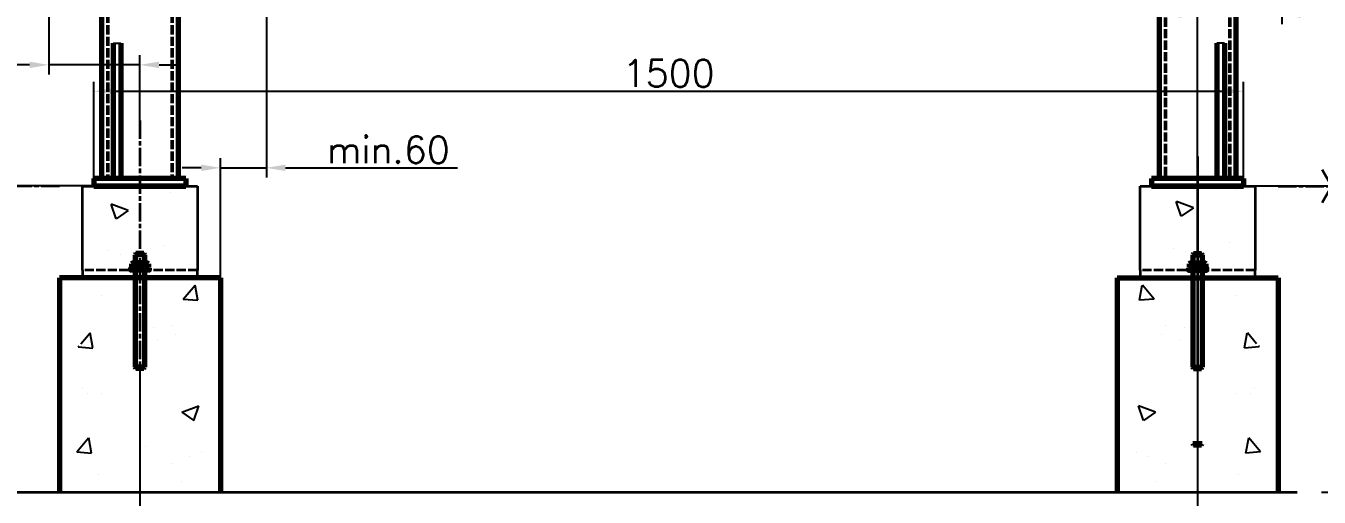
# Model space of a CAD drawing. Header units: millimetres. Extents: x 342 to 10709, y -204 to 5496.
# Drawn here: x 1197 to 2885, y 2414 to 3030 of the extents above; entities that cross this region are included whole.
import ezdxf

# ---------------------------------------------------------------- set-up
doc = ezdxf.new("R2010")
doc.units = ezdxf.units.MM
doc.linetypes.add('ACAD_ISO02W100', pattern=[15, 12, -3])
doc.linetypes.add('ACAD_ISO08W100', pattern=[36, 24, -3, 6, -3])
doc.layers.add('AHL-CON-70', color=7, linetype='Continuous')
for name, color, linetype, lineweight in [('M_EQUIP_D1', 3, 'Continuous', 35), ('M_EQUIP_E3', 3, 'Continuous', 35), ('M_EQUIP_E5', 2, 'ACAD_ISO02W100', 50), ('M_EQUIP_E7', 7, 'Continuous', 70), ('M_EQUIP_H_', 4, 'Continuous', 25)]:
    doc.layers.add(name, color=color, linetype=linetype, lineweight=lineweight)
doc.styles.add('Simplex', font='SIMPLEX.SHX')
doc.dimstyles.new('nordic-1-35-0', dxfattribs={"dimscale": 10, "dimtxt": 3.5, "dimasz": 2.5, "dimexe": 1.25, "dimexo": 0, "dimgap": 0.6, "dimtad": 1, "dimdec": 0, "dimdsep": 46, "dimtxsty": 'Simplex', "dimcen": 2.5, "dimclrd": 3, "dimclre": 3, "dimclrt": 3, "dimadec": 1, "dimazin": 2, "dimtfac": 1, "dimtdec": 0, "dimtmove": 0, "dimatfit": 0, "dimfxl": 1, "dimtolj": 1, "dimtzin": 0, "dimarcsym": 0})

# ---------------------------------------------------------------- blocks, each defined once
blk = doc.blocks.new('*D19')
at = {"layer": 'Defpoints', "color": 0, "linetype": 'Continuous', "transparency": 16777216}
for p in [(1346.2, 2582.6), (2726.2, 2582.6), (2726.2, 2283)]:
    blk.add_point(p, dxfattribs=at)
at = {"layer": 'M_EQUIP_D1', "color": 3, "linetype": 'Continuous', "lineweight": -2, "transparency": 16777216}
for p, q in [((1346.2, 2582.6), (1346.2, 2270.5)), ((2726.2, 2582.6), (2726.2, 2270.5)), ((1371.2, 2283), (2701.2, 2283))]:
    blk.add_line(p, q, dxfattribs=at)
at = {"layer": 'M_EQUIP_D1', "color": 3, "linetype": 'Continuous', "transparency": 16777216}
for points in [[(1371.2, 2287.2), (1371.2, 2278.8), (1346.2, 2283)], [(2701.2, 2287.2), (2701.2, 2278.8), (2726.2, 2283)]]:
    blk.add_solid(points, dxfattribs=at)
at = {"layer": 'M_EQUIP_D1', "color": 3, "linetype": 'Continuous', "transparency": 16777216, "insert": (2036.2, 2306.5), "char_height": 35, "attachment_point": 5, "style": 'Simplex'}
blk.add_mtext('\\A1;1380', dxfattribs=at)
blk = doc.blocks.new('*D11')
at = {"layer": 'Defpoints', "color": 0, "linetype": 'Continuous', "transparency": 16777216}
for p in [(543, 3530.9), (830.8, 3530.9), (1286.2, 2820.9)]:
    blk.add_point(p, dxfattribs=at)
at = {"layer": 'M_EQUIP_D1', "color": 3, "linetype": 'Continuous', "lineweight": -2, "transparency": 16777216}
for p, q in [((830.8, 3530.9), (530.5, 3530.9)), ((543, 2845.9), (543, 3505.9)), ((1286.2, 2820.9), (530.5, 2820.9))]:
    blk.add_line(p, q, dxfattribs=at)
at = {"layer": 'M_EQUIP_D1', "color": 3, "linetype": 'Continuous', "transparency": 16777216}
for points in [[(538.8, 3505.9), (547.2, 3505.9), (543, 3530.9)], [(538.8, 2845.9), (547.2, 2845.9), (543, 2820.9)]]:
    blk.add_solid(points, dxfattribs=at)
at = {"layer": 'M_EQUIP_D1', "color": 3, "linetype": 'Continuous', "transparency": 16777216, "insert": (519.5, 3175.9), "char_height": 35, "attachment_point": 5, "rotation": 90, "style": 'Simplex'}
blk.add_mtext('\\A1;710', dxfattribs=at)
blk = doc.blocks.new('*D12')
at = {"layer": 'Defpoints', "color": 0, "linetype": 'Continuous', "transparency": 16777216}
for p in [(2786.2, 2944.6), (1286.2, 2820.9), (2786.2, 2820.9)]:
    blk.add_point(p, dxfattribs=at)
at = {"layer": 'M_EQUIP_D1', "color": 3, "linetype": 'Continuous', "lineweight": -2, "transparency": 16777216}
for p, q in [((1286.2, 2820.9), (1286.2, 2957.1)), ((2786.2, 2820.9), (2786.2, 2957.1)), ((1311.2, 2944.6), (2761.2, 2944.6))]:
    blk.add_line(p, q, dxfattribs=at)
at = {"layer": 'M_EQUIP_D1', "color": 3, "linetype": 'Continuous', "transparency": 16777216}
for points in [[(1311.2, 2948.8), (1311.2, 2940.5), (1286.2, 2944.6)], [(2761.2, 2948.8), (2761.2, 2940.5), (2786.2, 2944.6)]]:
    blk.add_solid(points, dxfattribs=at)
at = {"layer": 'M_EQUIP_D1', "color": 3, "linetype": 'Continuous', "transparency": 16777216, "insert": (2036.2, 2968.1), "char_height": 35, "attachment_point": 5, "style": 'Simplex'}
blk.add_mtext('\\A1;1500', dxfattribs=at)
blk = doc.blocks.new('*D17')
at = {"layer": 'Defpoints', "color": 0, "linetype": 'Continuous', "transparency": 16777216}
for p in [(2836.2, 3188.4), (2836.2, 3044.6), (2726.2, 2859.6)]:
    blk.add_point(p, dxfattribs=at)
at = {"layer": 'M_EQUIP_D1', "color": 3, "linetype": 'Continuous', "lineweight": -2, "transparency": 16777216}
for p, q in [((2836.2, 3188.4), (2836.2, 3032.1)), ((2726.2, 2859.6), (2726.2, 3057.1)), ((2701.2, 3044.6), (2676.2, 3044.6)), ((2726.2, 3044.6), (2836.2, 3044.6)), ((2861.2, 3044.6), (3235.5, 3044.6))]:
    blk.add_line(p, q, dxfattribs=at)
at = {"layer": 'M_EQUIP_D1', "color": 3, "linetype": 'Continuous', "transparency": 16777216}
for points in [[(2701.2, 3048.8), (2701.2, 3040.5), (2726.2, 3044.6)], [(2861.2, 3048.8), (2861.2, 3040.5), (2836.2, 3044.6)]]:
    blk.add_solid(points, dxfattribs=at)
at = {"layer": 'M_EQUIP_D1', "color": 3, "linetype": 'Continuous', "transparency": 16777216, "insert": (3070.4, 3077.3), "char_height": 35, "attachment_point": 5, "style": 'Simplex'}
blk.add_mtext('\\A1;110 (Reject)', dxfattribs=at)
blk = doc.blocks.new('*D9')
at = {"layer": 'Defpoints', "color": 0, "linetype": 'Continuous', "transparency": 16777216}
for p in [(1511.2, 3304.2), (1451.2, 2844.6), (1451.2, 2700.9)]:
    blk.add_point(p, dxfattribs=at)
at = {"layer": 'M_EQUIP_D1', "color": 3, "linetype": 'Continuous', "lineweight": -2, "transparency": 16777216}
for p, q in [((1511.2, 3304.2), (1511.2, 2832.1)), ((1451.2, 2700.9), (1451.2, 2857.1)), ((1426.2, 2844.6), (1401.2, 2844.6)), ((1451.2, 2844.6), (1511.2, 2844.6)), ((1536.2, 2844.6), (1760.5, 2844.6))]:
    blk.add_line(p, q, dxfattribs=at)
at = {"layer": 'M_EQUIP_D1', "color": 3, "linetype": 'Continuous', "transparency": 16777216}
for points in [[(1426.2, 2848.8), (1426.2, 2840.5), (1451.2, 2844.6)], [(1536.2, 2848.8), (1536.2, 2840.5), (1511.2, 2844.6)]]:
    blk.add_solid(points, dxfattribs=at)
at = {"layer": 'M_EQUIP_D1', "color": 3, "linetype": 'Continuous', "transparency": 16777216, "insert": (1670.4, 2868.1), "char_height": 35, "attachment_point": 5, "style": 'Simplex'}
blk.add_mtext('\\A1;min.60', dxfattribs=at)
blk = doc.blocks.new('*D10')
at = {"layer": 'Defpoints', "color": 0, "linetype": 'Continuous', "transparency": 16777216}
for p in [(2801.2, 2820.9), (2887.8, 2420.9), (3324.2, 2420.9)]:
    blk.add_point(p, dxfattribs=at)
at = {"layer": 'M_EQUIP_D1', "color": 3, "linetype": 'Continuous', "lineweight": -2, "transparency": 16777216}
for p, q in [((2801.2, 2820.9), (3336.7, 2820.9)), ((3324.2, 2795.9), (3324.2, 2445.9)), ((2887.8, 2420.9), (3336.7, 2420.9))]:
    blk.add_line(p, q, dxfattribs=at)
at = {"layer": 'M_EQUIP_D1', "color": 3, "linetype": 'Continuous', "transparency": 16777216}
for points in [[(3320, 2795.9), (3328.3, 2795.9), (3324.2, 2820.9)], [(3320, 2445.9), (3328.3, 2445.9), (3324.2, 2420.9)]]:
    blk.add_solid(points, dxfattribs=at)
at = {"layer": 'M_EQUIP_D1', "color": 3, "linetype": 'Continuous', "transparency": 16777216, "insert": (3300.7, 2644.6), "char_height": 35, "attachment_point": 5, "rotation": 90, "style": 'Simplex'}
blk.add_mtext('\\A1;min. 400', dxfattribs=at)
blk = doc.blocks.new('TOIMITUSR')
at = {"layer": 'M_EQUIP_E3', "linetype": 'ACAD_ISO08W100', "lineweight": 35}
for p, q in [((87.5, -21.7), (112.5, 21.7)), ((87.5, 21.7), (112.5, -21.7)), ((30, 0), (130, 0))]:
    blk.add_line(p, q, dxfattribs=at)
blk = doc.blocks.new('*D28')
at = {"layer": 'Defpoints', "color": 0, "linetype": 'Continuous', "transparency": 16777216}
for p in [(1227.2, 3365.9), (1346.2, 2979.1), (1346.2, 2906.6)]:
    blk.add_point(p, dxfattribs=at)
at = {"layer": 'M_EQUIP_D1', "color": 3, "linetype": 'Continuous', "lineweight": -2, "transparency": 16777216}
for p, q in [((1227.2, 3365.9), (1227.2, 2966.6)), ((1346.2, 2906.6), (1346.2, 2991.6)), ((1202.2, 2979.1), (1019.5, 2979.1)), ((1346.2, 2979.1), (1227.2, 2979.1)), ((1371.2, 2979.1), (1396.2, 2979.1))]:
    blk.add_line(p, q, dxfattribs=at)
at = {"layer": 'M_EQUIP_D1', "color": 3, "linetype": 'Continuous', "transparency": 16777216}
for points in [[(1202.2, 2983.3), (1202.2, 2974.9), (1227.2, 2979.1)], [(1371.2, 2983.3), (1371.2, 2974.9), (1346.2, 2979.1)]]:
    blk.add_solid(points, dxfattribs=at)
at = {"layer": 'M_EQUIP_D1', "color": 3, "linetype": 'Continuous', "lineweight": 35, "transparency": 16777216, "insert": (1088.9, 3002.6), "char_height": 35, "attachment_point": 5, "style": 'Simplex'}
blk.add_mtext('\\A1;~120', dxfattribs=at)
blk = doc.blocks.new('*D32')
at = {"layer": 'Defpoints', "color": 0, "linetype": 'Continuous', "transparency": 16777216}
for p in [(388, 5082.6), (1343.7, 5082.6), (1271.2, 2820.9)]:
    blk.add_point(p, dxfattribs=at)
at = {"layer": 'M_EQUIP_D1', "color": 3, "linetype": 'Continuous', "lineweight": -2, "transparency": 16777216}
for p, q in [((1343.7, 5082.6), (375.5, 5082.6)), ((388, 2845.9), (388, 5057.6)), ((1271.2, 2820.9), (375.5, 2820.9))]:
    blk.add_line(p, q, dxfattribs=at)
at = {"layer": 'M_EQUIP_D1', "color": 3, "linetype": 'Continuous', "transparency": 16777216}
for points in [[(383.8, 5057.6), (392.2, 5057.6), (388, 5082.6)], [(383.8, 2845.9), (392.2, 2845.9), (388, 2820.9)]]:
    blk.add_solid(points, dxfattribs=at)
at = {"layer": 'M_EQUIP_D1', "color": 3, "linetype": 'Continuous', "lineweight": 35, "transparency": 16777216, "insert": (364.5, 3951.7), "char_height": 35, "attachment_point": 5, "rotation": 90, "style": 'Simplex'}
blk.add_mtext('\\A1;2260', dxfattribs=at)
blk = doc.blocks.new('*D36')
at = {"layer": 'Defpoints', "color": 0, "linetype": 'Continuous', "transparency": 16777216}
for p in [(2836.2, 4048.3), (2836.2, 3813), (2726.2, 2830.9)]:
    blk.add_point(p, dxfattribs=at)
at = {"layer": 'M_EQUIP_D1', "color": 3, "linetype": 'Continuous', "lineweight": -2, "transparency": 16777216}
for p, q in [((2836.2, 4048.3), (2836.2, 3800.5)), ((2726.2, 2830.9), (2726.2, 3825.5)), ((2701.2, 3813), (2676.2, 3813)), ((2726.2, 3813), (2836.2, 3813)), ((2861.2, 3813), (3369.9, 3813))]:
    blk.add_line(p, q, dxfattribs=at)
at = {"layer": 'M_EQUIP_D1', "color": 3, "linetype": 'Continuous', "transparency": 16777216}
for points in [[(2701.2, 3817.2), (2701.2, 3808.8), (2726.2, 3813)], [(2861.2, 3817.2), (2861.2, 3808.8), (2836.2, 3813)]]:
    blk.add_solid(points, dxfattribs=at)
at = {"layer": 'M_EQUIP_D1', "color": 3, "linetype": 'Continuous', "transparency": 16777216, "insert": (3143, 3845.7), "char_height": 35, "attachment_point": 5, "style": 'Simplex'}
blk.add_mtext('\\A1;110(Feed,Accept)', dxfattribs=at)

msp = doc.modelspace()

# ---------------------------------------------------------------- linework, layer by layer
at = {"layer": 'AHL-CON-70', "linetype": 'Continuous'}
for p, q in [((1311.21, 3007.65), (1321.21, 3007.65)), ((2761.21, 3007.65), (2751.21, 3007.65))]:
    msp.add_line(p, q, dxfattribs=at)
at = {"layer": 'M_EQUIP_E3', "linetype": 'ACAD_ISO08W100', "lineweight": 35}
for p, q in [((1346.21, 2906.64), (1346.21, 2582.58)), ((2726.21, 2735.08), (2726.21, 2582.58))]:
    msp.add_line(p, q, dxfattribs=at)
at = {"layer": 'M_EQUIP_E3', "lineweight": 35}
msp.add_line((2726.21, 2859.58), (2726.21, 2582.58), dxfattribs=at)
at = {"layer": 'M_EQUIP_E3', "linetype": 'Continuous', "lineweight": 35}
for p, q in [((1341.09, 2732.58), (1341.09, 2720.58)), ((1351.34, 2732.58), (1351.34, 2720.58)), ((2721.09, 2732.58), (2721.09, 2720.58)), ((2731.34, 2732.58), (2731.34, 2720.58)), ((1341.09, 2710.88), (1341.09, 2582.58)), ((1351.34, 2710.88), (1351.34, 2582.58)), ((2721.09, 2710.88), (2721.09, 2582.58)), ((2731.34, 2710.88), (2731.34, 2582.58))]:
    msp.add_line(p, q, dxfattribs=at)
at = {"layer": 'M_EQUIP_E5', "color": 2, "linetype": 'ACAD_ISO02W100', "lineweight": 50}
for p, q in [((1304.21, 4680.88), (1304.21, 2830.88)), ((1388.21, 4680.88), (1388.21, 2830.88)), ((2684.21, 4150.88), (2684.21, 2830.88)), ((2768.21, 4150.88), (2768.21, 2830.88))]:
    msp.add_line(p, q, dxfattribs=at)
at = {"layer": 'M_EQUIP_E5', "lineweight": 35}
for p, q in [((1421.18, 2710.88), (1271.18, 2710.88)), ((2801.21, 2710.88), (2651.21, 2710.88))]:
    msp.add_line(p, q, dxfattribs=at)
at = {"layer": 'M_EQUIP_E7', "color": 7, "linetype": 'Continuous', "lineweight": 70}
for p, q in [((1296.21, 4680.88), (1296.21, 2830.88)), ((1396.21, 4680.88), (1396.21, 2830.88)), ((2676.21, 4150.88), (2676.21, 2830.88)), ((2776.21, 4150.88), (2776.21, 2830.88)), ((1311.21, 3007.65), (1311.21, 2830.88)), ((1321.21, 3007.65), (1321.21, 2830.88)), ((2751.21, 3007.65), (2751.21, 2830.88)), ((2761.21, 3007.65), (2761.21, 2830.88)), ((1286.18, 2820.88), (1406.18, 2820.88)), ((1286.21, 2830.88), (1286.21, 2820.88)), ((1406.21, 2830.88), (1286.21, 2830.88)), ((1406.21, 2820.88), (1286.21, 2820.88)), ((1286.21, 2820.88), (1406.21, 2820.88)), ((1406.21, 2830.88), (1406.21, 2820.88)), ((2666.21, 2830.88), (2666.21, 2820.88)), ((2786.21, 2830.88), (2666.21, 2830.88)), ((2786.21, 2820.88), (2666.21, 2820.88)), ((2666.21, 2820.88), (2786.21, 2820.88)), ((2786.21, 2830.88), (2786.21, 2820.88)), ((2786.21, 2830.88), (2786.21, 2820.88)), ((1241.21, 2700.88), (1241.21, 2420.88)), ((1451.21, 2700.88), (1241.21, 2700.88)), ((1451.21, 2700.88), (1451.21, 2420.88)), ((2621.21, 2700.88), (2831.21, 2700.88)), ((2621.21, 2700.88), (2621.21, 2420.88)), ((2831.21, 2700.88), (2831.21, 2420.88))]:
    msp.add_line(p, q, dxfattribs=at)
at = {"layer": 'M_EQUIP_E7', "lineweight": 35}
for p, q in [((1271.18, 2710.88), (1271.18, 2820.88)), ((1271.18, 2820.88), (1421.18, 2820.88)), ((1421.18, 2820.88), (1421.18, 2710.88)), ((2651.21, 2820.88), (2801.21, 2820.88)), ((2651.21, 2710.88), (2651.21, 2820.88)), ((2801.21, 2820.88), (2801.21, 2710.88)), ((1271.18, 2710.88), (1271.18, 2700.88)), ((1421.18, 2700.88), (1421.18, 2710.88)), ((2651.21, 2710.88), (2651.21, 2700.88)), ((2801.21, 2700.88), (2801.21, 2710.88)), ((1184.59, 2420.88), (2856.21, 2420.88))]:
    msp.add_line(p, q, dxfattribs=at)
at = {"layer": 'M_EQUIP_E7', "linetype": 'Continuous', "lineweight": 70}
for p, q in [((1335.19, 2719.38), (1335.19, 2714.58)), ((1354.48, 2720.58), (1337.95, 2720.58)), ((1341.09, 2732.58), (1340.21, 2730.83)), ((1340.21, 2730.83), (1340.21, 2720.58)), ((1352.21, 2730.83), (1340.21, 2730.83)), ((1340.7, 2719.38), (1340.7, 2714.58)), ((1351.34, 2732.58), (1341.09, 2732.58)), ((1351.34, 2732.58), (1352.21, 2730.83)), ((1351.72, 2719.38), (1351.72, 2714.58)), ((1352.21, 2730.83), (1352.21, 2720.58)), ((1357.23, 2719.38), (1357.23, 2714.58)), ((2715.19, 2719.38), (2715.19, 2714.58)), ((2717.95, 2720.58), (2734.48, 2720.58)), ((2721.09, 2732.58), (2720.21, 2730.83)), ((2720.21, 2730.83), (2720.21, 2720.58)), ((2720.21, 2730.83), (2732.21, 2730.83)), ((2720.7, 2719.38), (2720.7, 2714.58)), ((2721.09, 2732.58), (2731.34, 2732.58)), ((2731.34, 2732.58), (2732.21, 2730.83)), ((2731.72, 2719.38), (2731.72, 2714.58)), ((2732.21, 2730.83), (2732.21, 2720.58)), ((2737.23, 2719.38), (2737.23, 2714.58)), ((1354.48, 2713.38), (1337.95, 2713.38)), ((1340.21, 2710.88), (1340.21, 2584.33)), ((1352.21, 2710.88), (1352.21, 2584.33)), ((2717.95, 2713.38), (2734.48, 2713.38)), ((2720.21, 2710.88), (2720.21, 2584.33)), ((2732.21, 2710.88), (2732.21, 2584.33)), ((1341.09, 2582.58), (1340.21, 2584.33)), ((1352.21, 2584.33), (1340.21, 2584.33)), ((1351.34, 2582.58), (1341.09, 2582.58)), ((1351.34, 2582.58), (1341.09, 2582.58)), ((1351.34, 2582.58), (1352.21, 2584.33)), ((2720.21, 2584.33), (2732.21, 2584.33)), ((2721.09, 2582.58), (2720.21, 2584.33)), ((2721.09, 2582.58), (2731.34, 2582.58)), ((2721.09, 2582.58), (2731.34, 2582.58)), ((2731.34, 2582.58), (2732.21, 2584.33)), ((2720.21, 2484.33), (2732.21, 2484.33)), ((2721.09, 2482.58), (2720.21, 2484.33)), ((2721.09, 2482.58), (2731.34, 2482.58)), ((2731.34, 2482.58), (2732.21, 2484.33))]:
    msp.add_line(p, q, dxfattribs=at)
for points in [[(1358.21, 2713.38), (1358.21, 2710.88), (1334.21, 2710.88), (1334.21, 2713.38)], [(2714.21, 2713.38), (2714.21, 2710.88), (2738.21, 2710.88), (2738.21, 2713.38)]]:
    msp.add_lwpolyline(points, close=True, dxfattribs=at)
for centre, radius, start, end in [((1337.95, 2716.81), 3.76, 42.92684, 137.07316), ((1346.21, 2707.33), 13.25, 65.42729, 114.57271), ((1354.48, 2716.81), 3.76, 42.92684, 137.07316), ((2717.95, 2716.81), 3.76, 42.92684, 137.07316), ((2726.21, 2707.33), 13.25, 65.42729, 114.57271), ((2734.48, 2716.81), 3.76, 42.92684, 137.07316), ((1337.95, 2717.14), 3.76, 222.92684, 317.07316), ((1346.21, 2726.63), 13.25, 245.42729, 294.57271), ((1354.48, 2717.14), 3.76, 222.92684, 317.07316), ((2717.95, 2717.14), 3.76, 222.92684, 317.07316), ((2726.21, 2726.63), 13.25, 245.42729, 294.57271), ((2734.48, 2717.14), 3.76, 222.92684, 317.07316)]:
    msp.add_arc(centre, radius, start, end, dxfattribs=at)
at = {"layer": 'M_EQUIP_H_', "linetype": 'Continuous', "lineweight": 25}
for p, q in [((1385.78, 2812.49), (1385.78, 2812.49)), ((2775.45, 2815.96), (2775.45, 2815.96)), ((1315.28, 2778.12), (1308.85, 2797.31)), ((1331.12, 2788.8), (1308.89, 2797.34)), ((1331.09, 2788.78), (1315.29, 2778.13)), ((2704.96, 2781.59), (2698.52, 2800.78)), ((2720.79, 2792.27), (2698.56, 2800.81)), ((2720.76, 2792.25), (2704.96, 2781.6)), ((1305.55, 2736.27), (1305.55, 2736.27)), ((1378.69, 2743.77), (1378.69, 2743.77)), ((2695.22, 2739.75), (2695.22, 2739.75)), ((2710.09, 2735.09), (2710.09, 2735.09)), ((2768.36, 2747.24), (2768.36, 2747.24)), ((1320.42, 2731.62), (1320.42, 2731.62)), ((1343.49, 2721.55), (1343.49, 2721.55)), ((2733.16, 2725.02), (2733.16, 2725.02)), ((1350.62, 2702.27), (1350.62, 2702.27)), ((1402.83, 2673.28), (1418.14, 2691.52)), ((1421.92, 2671.67), (1418.25, 2691.57)), ((2650.5, 2671.67), (2654.17, 2691.57)), ((2669.59, 2673.28), (2654.28, 2691.52)), ((2740.3, 2698.8), (2740.3, 2698.8)), ((1296.38, 2678.42), (1296.38, 2678.42)), ((1402.88, 2673.27), (1421.86, 2671.61)), ((2669.54, 2673.27), (2650.56, 2671.61)), ((2776.04, 2678.42), (2776.04, 2678.42)), ((1363.33, 2635.77), (1363.33, 2635.77)), ((1387.96, 2638.34), (1387.96, 2638.34)), ((2684.46, 2638.34), (2684.46, 2638.34)), ((2709.09, 2635.77), (2709.09, 2635.77)), ((2709.09, 2635.77), (2709.09, 2635.77)), ((1269.18, 2614.92), (1281.15, 2629.19)), ((1284.93, 2609.35), (1281.26, 2629.25)), ((1369.8, 2619.01), (1369.8, 2619.01)), ((1393.24, 2627), (1393.24, 2627)), ((2679.18, 2627), (2679.18, 2627)), ((2702.62, 2619.01), (2702.62, 2619.01)), ((2787.49, 2609.35), (2791.16, 2629.25)), ((2803.25, 2614.92), (2791.27, 2629.19)), ((1265.84, 2610.95), (1266.78, 2612.07)), ((1265.89, 2610.94), (1284.87, 2609.28)), ((2806.53, 2610.94), (2787.56, 2609.28)), ((2806.58, 2610.95), (2805.64, 2612.07)), ((1271.52, 2556.94), (1271.52, 2556.94)), ((1277.23, 2550.04), (1277.23, 2550.04)), ((1296.61, 2549.28), (1296.61, 2549.28)), ((1346.21, 2549.05), (1346.21, 2549.05)), ((2726.21, 2549.05), (2726.21, 2549.05)), ((2775.82, 2549.28), (2775.82, 2549.28)), ((2795.19, 2550.04), (2795.19, 2550.04)), ((2800.91, 2556.94), (2800.91, 2556.94)), ((1400.88, 2525.36), (1423.11, 2533.89)), ((1416.71, 2514.68), (1423.15, 2533.86)), ((2655.71, 2514.68), (2649.27, 2533.86)), ((2671.55, 2525.36), (2649.31, 2533.89)), ((1400.91, 2525.34), (1416.7, 2514.68)), ((2671.51, 2525.34), (2655.72, 2514.68)), ((1263.99, 2473.69), (1279.3, 2491.93)), ((1268.79, 2484.43), (1268.79, 2484.43)), ((1283.08, 2472.08), (1279.41, 2491.99)), ((2789.34, 2472.08), (2793.01, 2491.99)), ((2808.43, 2473.69), (2793.12, 2491.93)), ((2803.63, 2484.43), (2803.63, 2484.43)), ((1264.04, 2473.68), (1283.02, 2472.02)), ((1353.31, 2480.33), (1353.31, 2480.33)), ((1411.57, 2468.17), (1411.57, 2468.17)), ((1426.45, 2472.83), (1426.45, 2472.83)), ((2645.97, 2472.83), (2645.97, 2472.83)), ((2660.85, 2468.17), (2660.85, 2468.17)), ((2719.12, 2480.33), (2719.12, 2480.33)), ((2808.38, 2473.68), (2789.41, 2472.02)), ((1388.51, 2458.11), (1388.51, 2458.11)), ((2683.91, 2458.11), (2683.91, 2458.11)), ((1292.75, 2443.59), (1292.75, 2443.59)), ((1399.87, 2435.35), (1399.87, 2435.35)), ((2672.55, 2435.35), (2672.55, 2435.35)), ((2779.68, 2443.59), (2779.68, 2443.59))]:
    msp.add_line(p, q, dxfattribs=at)

# ---------------------------------------------------------------- block references
at = {"layer": 'M_EQUIP_E3', "lineweight": 35, "xscale": -1}
msp.add_blockref('TOIMITUSR', (1271.21, 2820.88), dxfattribs=at)
at = {"layer": 'M_EQUIP_E3', "lineweight": 35}
msp.add_blockref('TOIMITUSR', (2801.21, 2820.88), dxfattribs=at)

# ---------------------------------------------------------------- dimensions: what is measured, and where the dimension line sits
at = {"layer": 'M_EQUIP_D1', "linetype": 'Continuous', "lineweight": 35}
dim = msp.add_linear_dim(base=(388, 5082.56), p1=(1271.18, 2820.88), p2=(1343.71, 5082.56), angle=90, dimstyle='nordic-1-35-0', override={"dimrnd": 5}, dxfattribs=at)
dim.commit()
dim.dimension.update_dxf_attribs({"geometry": '*D32', "text_midpoint": (388, 3951.72), "dimtype": 160})
at = {"layer": 'M_EQUIP_D1', "linetype": 'Continuous'}
dim = msp.add_linear_dim(base=(2836.21, 3813), p1=(2726.21, 2830.88), p2=(2836.21, 4048.34), angle=180, text='<>(Feed,Accept)', dimstyle='nordic-1-35-0', override={"dimpost": ''}, dxfattribs=at)
dim.commit()
dim.dimension.update_dxf_attribs({"geometry": '*D36', "text_midpoint": (3143.04, 3813), "dimtype": 160})
at = {"layer": 'M_EQUIP_D1', "color": 3, "linetype": 'Continuous'}
dim = msp.add_linear_dim(base=(543, 3530.88), p1=(1286.21, 2820.88), p2=(830.77, 3530.88), angle=270, dimstyle='nordic-1-35-0', dxfattribs=at)
dim.commit()
dim.dimension.update_dxf_attribs({"geometry": '*D11', "text_midpoint": (543, 3175.88), "dimtype": 160})
at = {"layer": 'M_EQUIP_D1', "linetype": 'Continuous', "lineweight": 35}
dim = msp.add_linear_dim(base=(1346.21, 2979.11), p1=(1227.21, 3365.88), p2=(1346.21, 2906.64), text='~<>', dimstyle='nordic-1-35-0', override={"dimrnd": 5}, dxfattribs=at)
dim.commit()
dim.dimension.update_dxf_attribs({"geometry": '*D28', "text_midpoint": (1088.88, 2979.11), "dimtype": 160})
at = {"layer": 'M_EQUIP_D1', "linetype": 'Continuous'}
for base, p1, p2, angle, text, picture, middle in [((1451.21, 2844.63), (1511.21, 3304.22), (1451.21, 2700.88), 180, 'min.<>', '*D9', (1670.38, 2844.63)), ((3324.17, 2420.88), (2801.21, 2820.88), (2887.83, 2420.88), 90, 'min. <>', '*D10', (3324.17, 2644.63))]:
    dim = msp.add_linear_dim(base=base, p1=p1, p2=p2, angle=angle, text=text, dimstyle='nordic-1-35-0', dxfattribs=at)
    dim.commit()
    dim.dimension.update_dxf_attribs({"geometry": picture, "text_midpoint": middle, "dimtype": 160})
dim = msp.add_linear_dim(base=(2836.21, 3044.63), p1=(2726.21, 2859.58), p2=(2836.21, 3188.38), text='<> (Reject)', dimstyle='nordic-1-35-0', dxfattribs=at)
dim.commit()
dim.dimension.update_dxf_attribs({"geometry": '*D17', "text_midpoint": (3070.38, 3044.63), "dimtype": 160})
at = {"layer": 'M_EQUIP_D1', "color": 3, "linetype": 'Continuous'}
for base, p1, p2, picture, middle in [((2786.21, 2944.63), (1286.21, 2820.88), (2786.21, 2820.88), '*D12', (2036.21, 2944.63)), ((2726.21, 2283), (1346.21, 2582.58), (2726.21, 2582.58), '*D19', (2036.21, 2283))]:
    dim = msp.add_linear_dim(base=base, p1=p1, p2=p2, dimstyle='nordic-1-35-0', dxfattribs=at)
    dim.commit()
    dim.dimension.update_dxf_attribs({"geometry": picture, "text_midpoint": middle, "dimtype": 160})

doc.saveas('drawing.dxf')
